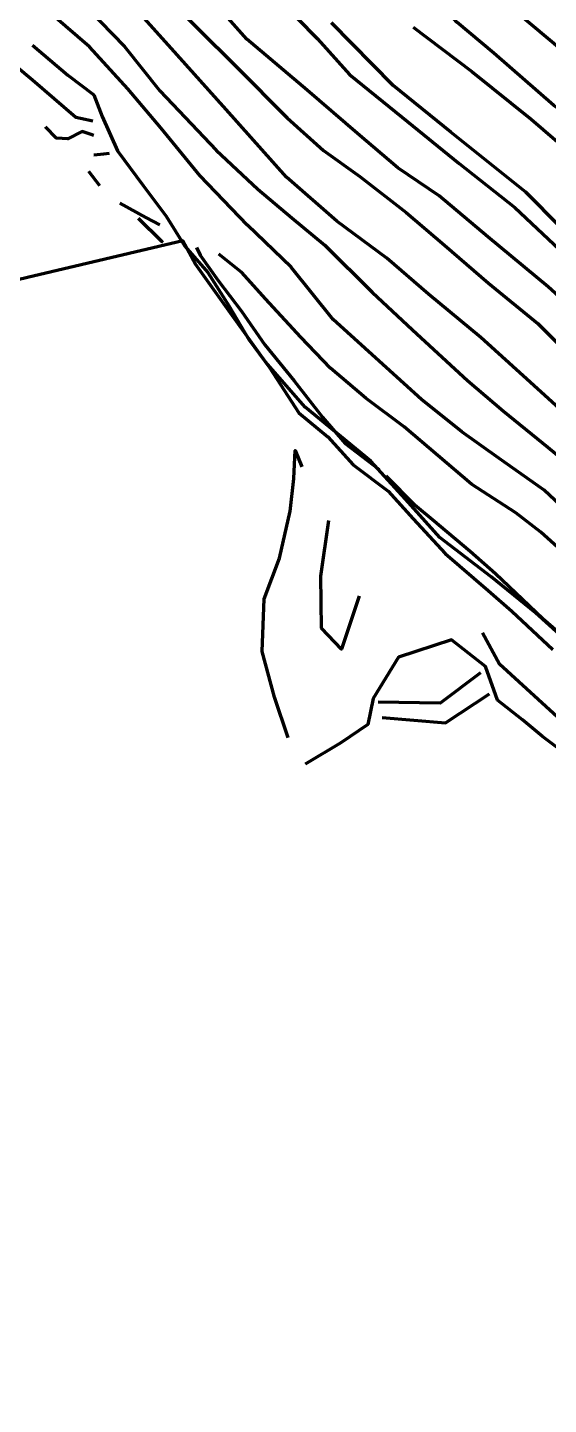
# Model space of a CAD drawing. Extents: x 334605 to 338795, y 3217454 to 3219673.
# Drawn here: x 335617.6 to 335735.9, y 3218404 to 3218716.8 of the extents above; entities that cross this region are included whole.
import ezdxf

# ---------------------------------------------------------------- set-up
doc = ezdxf.new("R2010")
doc.units = 0
doc.header["$MEASUREMENT"] = 0
doc.layers.add('CREST', color=5, linetype='Continuous', true_color=0x0000ff)
doc.layers.add('TOE', color=94, linetype='Continuous', true_color=0x00ac00)

msp = doc.modelspace()

# ---------------------------------------------------------------- linework, layer by layer
at = {"layer": 'CREST', "color": 5, "lineweight": 100, "true_color": 0x0000ff}
for points in [[(335647.909, 3218725.229, 1692.911), (335656.153, 3218716.699, 1692.905), (335665.075, 3218707.854, 1692.794), (335676.583, 3218696.286, 1692.872), (335684.796, 3218688.887, 1693.348), (335693.083, 3218682.989, 1693.403), (335703.565, 3218674.786, 1693.684), (335712.278, 3218667.36, 1693.253), (335722.302, 3218658.756, 1693.175), (335733.461, 3218649.541, 1693.191), (335742.819, 3218640.311, 1693.311)], [(335674.247, 3218723.708, 1678.811), (335683.477, 3218714.216, 1678.509), (335690.732, 3218706.115, 1678.507), (335702.697, 3218696.437, 1677.942), (335715.604, 3218685.915, 1677.874), (335728.26, 3218675.911, 1677.795), (335739.728, 3218665.2, 1677.934)], [(335631.387, 3218720.979, 1709.475), (335639.598, 3218712.484, 1709.341), (335647.628, 3218702.4, 1709.091), (335653.43, 3218696.396, 1708.123), (335660.413, 3218688.945, 1707.863), (335669.911, 3218680.051, 1707.835), (335677.65, 3218673.556, 1708.229), (335685.112, 3218667.33, 1708.307), (335695.873, 3218656.703, 1708.357), (335705.007, 3218648.121, 1708.416), (335717.563, 3218636.627, 1708.276), (335725.699, 3218629.676, 1708.429), (335735.791, 3218621.487, 1708.405), (335745.368, 3218613.49, 1708.232)], [(335728.835, 3218720.255, 1649.041), (335739.005, 3218711.634, 1648.956)], [(335705.163, 3218716.872, 1663.517), (335718.472, 3218706.81, 1663.405), (335731.953, 3218695.989, 1663.323), (335746.683, 3218683.318, 1663.185), (335759.552, 3218671.408, 1662.931), (335774.462, 3218657.417, 1663.132), (335785.822, 3218646.621, 1663.095), (335798.452, 3218636.468, 1663.116), (335819.032, 3218624.751, 1663.206), (335831.992, 3218617.614, 1663.281), (335844.003, 3218610.446, 1663.266), (335855.586, 3218602.692, 1663.309), (335867.878, 3218596.267, 1663.535), (335884.856, 3218586.168, 1663.842), (335899.232, 3218577.711, 1663.773), (335912.635, 3218570.111, 1663.898), (335925.36, 3218562.617, 1664.087), (335939.998, 3218554.832, 1663.988), (335957.765, 3218546.086, 1664.256), (335977.247, 3218538.391, 1664.502)], [(335629.63, 3218696.174, 1731.696), (335628.589, 3218696.402, 1731.946), (335618.762, 3218704.86, 1730.198), (335610.777, 3218711.467, 1729.296), (335607.477, 3218714.403, 1728.87)], [(335629.63, 3218696.174, 1731.696), (335628.589, 3218696.402, 1731.946), (335618.762, 3218704.86, 1730.198), (335610.777, 3218711.467, 1729.296), (335607.477, 3218714.403, 1728.87)], [(335629.63, 3218696.174, 1731.696), (335628.589, 3218696.402, 1731.946), (335618.762, 3218704.86, 1730.198), (335610.777, 3218711.467, 1729.296), (335607.477, 3218714.403, 1728.87)], [(335629.63, 3218696.174, 1731.696), (335628.589, 3218696.402, 1731.946), (335618.762, 3218704.86, 1730.198), (335610.777, 3218711.467, 1729.296), (335607.477, 3218714.403, 1728.87)], [(335618.727, 3218712.821, 1726.63), (335626.738, 3218705.976, 1727.452), (335632.632, 3218701.498, 1728.266), (335634.57, 3218696.577, 1730.318), (335638.058, 3218688.81, 1728.799), (335643.869, 3218680.887, 1728.85), (335649.059, 3218673.974, 1728.73)], [(335618.727, 3218712.821, 1726.63), (335626.738, 3218705.976, 1727.452), (335632.632, 3218701.498, 1728.266), (335634.57, 3218696.577, 1730.318), (335638.058, 3218688.81, 1728.799), (335643.869, 3218680.887, 1728.85), (335649.059, 3218673.974, 1728.73), (335653.369, 3218667.151, 1727.597), (335658.53, 3218661.121, 1727.327), (335663.392, 3218653.486, 1727.318), (335667.859, 3218645.934, 1727.231)], [(335618.727, 3218712.821, 1726.63), (335626.738, 3218705.976, 1727.452), (335632.632, 3218701.498, 1728.266), (335634.57, 3218696.577, 1730.318), (335638.058, 3218688.81, 1728.799), (335643.869, 3218680.887, 1728.85), (335649.059, 3218673.974, 1728.73)], [(335618.727, 3218712.821, 1726.63), (335626.738, 3218705.976, 1727.452), (335632.632, 3218701.498, 1728.266), (335634.57, 3218696.577, 1730.318), (335638.058, 3218688.81, 1728.799), (335643.869, 3218680.887, 1728.85), (335649.059, 3218673.974, 1728.73), (335653.369, 3218667.151, 1727.597), (335658.53, 3218661.121, 1727.327), (335663.392, 3218653.486, 1727.318), (335667.859, 3218645.934, 1727.231)], [(335618.727, 3218712.821, 1726.63), (335626.738, 3218705.976, 1727.452), (335632.632, 3218701.498, 1728.266), (335634.57, 3218696.577, 1730.318), (335638.058, 3218688.81, 1728.799), (335643.869, 3218680.887, 1728.85), (335649.059, 3218673.974, 1728.73)], [(335618.727, 3218712.821, 1726.63), (335626.738, 3218705.976, 1727.452), (335632.632, 3218701.498, 1728.266), (335634.57, 3218696.577, 1730.318), (335638.058, 3218688.81, 1728.799), (335643.869, 3218680.887, 1728.85), (335649.059, 3218673.974, 1728.73), (335653.369, 3218667.151, 1727.597), (335658.53, 3218661.121, 1727.327), (335663.392, 3218653.486, 1727.318), (335667.859, 3218645.934, 1727.231)], [(335618.727, 3218712.821, 1726.63), (335626.738, 3218705.976, 1727.452), (335632.632, 3218701.498, 1728.266), (335634.57, 3218696.577, 1730.318), (335638.058, 3218688.81, 1728.799), (335643.869, 3218680.887, 1728.85), (335649.059, 3218673.974, 1728.73)], [(335618.727, 3218712.821, 1726.63), (335626.738, 3218705.976, 1727.452), (335632.632, 3218701.498, 1728.266), (335634.57, 3218696.577, 1730.318), (335638.058, 3218688.81, 1728.799), (335643.869, 3218680.887, 1728.85), (335649.059, 3218673.974, 1728.73), (335653.369, 3218667.151, 1727.597), (335658.53, 3218661.121, 1727.327), (335663.392, 3218653.486, 1727.318), (335667.859, 3218645.934, 1727.231)], [(335632.421, 3218695.562, 1731.025), (335629.63, 3218696.174, 1731.696)], [(335632.421, 3218695.562, 1731.025), (335629.63, 3218696.174, 1731.696)], [(335632.421, 3218695.562, 1731.025), (335629.63, 3218696.174, 1731.696)], [(335632.421, 3218695.562, 1731.025), (335629.63, 3218696.174, 1731.696)], [(335642.718, 3218673.491, 1728.9), (335648.067, 3218668.25, 1729.94)], [(335642.718, 3218673.491, 1728.9), (335648.067, 3218668.25, 1729.94)], [(335642.718, 3218673.491, 1728.9), (335648.067, 3218668.25, 1729.94)], [(335642.718, 3218673.491, 1728.9), (335648.067, 3218668.25, 1729.94)], [(335738.439, 3218578.911, 1728.944), (335732.971, 3218583.861, 1728.944), (335722.916, 3218591.986, 1729.753), (335711.224, 3218600.975, 1730.468), (335703.416, 3218609.641, 1729.148), (335695.608, 3218618.308, 1727.827), (335680.633, 3218630.575, 1728.234), (335671.656, 3218640.831, 1728.56), (335663.705, 3218651.948, 1728.853), (335655.754, 3218663.066, 1729.145), (335652.909, 3218668.379, 1729.856), (335635.27, 3218664.185, 1730.188), (335617.631, 3218659.991, 1730.521), (335599.992, 3218655.797, 1730.853)], [(335738.439, 3218578.911, 1728.944), (335732.971, 3218583.861, 1728.944), (335722.916, 3218591.986, 1729.753), (335711.224, 3218600.975, 1730.468), (335703.416, 3218609.641, 1729.148), (335695.608, 3218618.308, 1727.827), (335680.633, 3218630.575, 1728.234), (335671.656, 3218640.831, 1728.56), (335663.705, 3218651.948, 1728.853), (335655.754, 3218663.066, 1729.145), (335652.909, 3218668.379, 1729.856), (335635.27, 3218664.185, 1730.188), (335617.631, 3218659.991, 1730.521), (335599.992, 3218655.797, 1730.853)], [(335648.067, 3218668.25, 1729.94), (335648.316, 3218668.007, 1729.988)], [(335648.067, 3218668.25, 1729.94), (335648.316, 3218668.007, 1729.988)], [(335648.067, 3218668.25, 1729.94), (335648.316, 3218668.007, 1729.988)], [(335648.067, 3218668.25, 1729.94), (335648.316, 3218668.007, 1729.988)], [(335653.369, 3218667.151, 1727.597), (335658.53, 3218661.121, 1727.327), (335663.392, 3218653.486, 1727.318), (335667.859, 3218645.934, 1727.231)], [(335653.369, 3218667.151, 1727.597), (335658.53, 3218661.121, 1727.327), (335663.392, 3218653.486, 1727.318), (335667.859, 3218645.934, 1727.231)], [(335653.369, 3218667.151, 1727.597), (335658.53, 3218661.121, 1727.327), (335663.392, 3218653.486, 1727.318), (335667.859, 3218645.934, 1727.231)], [(335653.369, 3218667.151, 1727.597), (335658.53, 3218661.121, 1727.327), (335663.392, 3218653.486, 1727.318), (335667.859, 3218645.934, 1727.231)], [(335742.561, 3218594.605, 1723.843), (335734.15, 3218602.173, 1723.819), (335728.489, 3218606.591, 1724.113), (335718.434, 3218613.053, 1724.086), (335703.153, 3218626.123, 1723.886), (335694.447, 3218632.593, 1723.804), (335686.449, 3218639.418, 1723.974), (335679.667, 3218646.425, 1724.446), (335671.639, 3218655.144, 1725.547), (335666.276, 3218661.132, 1726.18), (335661.028, 3218665.313, 1726.426)], [(335667.859, 3218645.934, 1727.231), (335672.563, 3218639.552, 1728.365), (335679.25, 3218629.301, 1728.789), (335685.797, 3218623.844, 1728.653), (335691.573, 3218617.447, 1728.654), (335699.517, 3218611.441, 1728.707), (335705.215, 3218605.223, 1728.357), (335712.427, 3218597.349, 1730.144), (335722.2, 3218588.9, 1729.142), (335727.63, 3218584.22, 1729.158)], [(335667.859, 3218645.934, 1727.231), (335672.563, 3218639.552, 1728.365), (335679.25, 3218629.301, 1728.789), (335685.797, 3218623.844, 1728.653), (335691.573, 3218617.447, 1728.654), (335699.517, 3218611.441, 1728.707), (335705.215, 3218605.223, 1728.357), (335712.427, 3218597.349, 1730.144), (335722.2, 3218588.9, 1729.142), (335727.63, 3218584.22, 1729.158)], [(335667.859, 3218645.934, 1727.231), (335672.563, 3218639.552, 1728.365), (335679.25, 3218629.301, 1728.789), (335685.797, 3218623.844, 1728.653), (335691.573, 3218617.447, 1728.654), (335699.517, 3218611.441, 1728.707), (335705.215, 3218605.223, 1728.357), (335712.427, 3218597.349, 1730.144), (335722.2, 3218588.9, 1729.142), (335727.63, 3218584.22, 1729.158)], [(335667.859, 3218645.934, 1727.231), (335672.563, 3218639.552, 1728.365), (335679.25, 3218629.301, 1728.789), (335685.797, 3218623.844, 1728.653), (335691.573, 3218617.447, 1728.654), (335699.517, 3218611.441, 1728.707), (335705.215, 3218605.223, 1728.357), (335712.427, 3218597.349, 1730.144), (335722.2, 3218588.9, 1729.142), (335727.63, 3218584.22, 1729.158)], [(335676.82, 3218555.426, 1738.437), (335673.712, 3218564.709, 1735.373), (335670.867, 3218575.028, 1734.819), (335671.333, 3218586.995, 1732.923), (335674.857, 3218596.29, 1731.81), (335677.223, 3218606.911, 1731.343), (335678.113, 3218614.342, 1730.872), (335678.353, 3218620.685, 1729.713), (335679.869, 3218617.038, 1729.296)], [(335676.82, 3218555.426, 1738.437), (335673.712, 3218564.709, 1735.373), (335670.867, 3218575.028, 1734.819), (335671.333, 3218586.995, 1732.923), (335674.857, 3218596.29, 1731.81), (335677.223, 3218606.911, 1731.343), (335678.113, 3218614.342, 1730.872), (335678.353, 3218620.685, 1729.713), (335679.869, 3218617.038, 1729.296)], [(335676.82, 3218555.426, 1738.437), (335673.712, 3218564.709, 1735.373), (335670.867, 3218575.028, 1734.819), (335671.333, 3218586.995, 1732.923), (335674.857, 3218596.29, 1731.81), (335677.223, 3218606.911, 1731.343), (335678.113, 3218614.342, 1730.872), (335678.353, 3218620.685, 1729.713), (335679.869, 3218617.038, 1729.296)], [(335676.82, 3218555.426, 1738.437), (335673.712, 3218564.709, 1735.373), (335670.867, 3218575.028, 1734.819), (335671.333, 3218586.995, 1732.923), (335674.857, 3218596.29, 1731.81), (335677.223, 3218606.911, 1731.343), (335678.113, 3218614.342, 1730.872), (335678.353, 3218620.685, 1729.713), (335679.869, 3218617.038, 1729.296)], [(335727.63, 3218584.22, 1729.158), (335736.939, 3218575.536, 1727.837)], [(335727.63, 3218584.22, 1729.158), (335736.939, 3218575.536, 1727.837)], [(335727.63, 3218584.22, 1729.158), (335736.939, 3218575.536, 1727.837)], [(335727.63, 3218584.22, 1729.158), (335736.939, 3218575.536, 1727.837)], [(335744.837, 3218548.053, 1736.102), (335734.566, 3218555.777, 1737.11), (335730.001, 3218559.547, 1737.364), (335724.319, 3218563.982, 1737.296), (335721.595, 3218571.651, 1734.61), (335713.912, 3218577.721, 1733.764), (335701.853, 3218573.749, 1735.794), (335696.072, 3218564.388, 1735.529), (335694.913, 3218558.477, 1737.274), (335688.76, 3218554.305, 1738.47), (335680.693, 3218549.458, 1739.968)], [(335744.837, 3218548.053, 1736.102), (335734.566, 3218555.777, 1737.11), (335730.001, 3218559.547, 1737.364), (335724.319, 3218563.982, 1737.296), (335721.595, 3218571.651, 1734.61), (335713.912, 3218577.721, 1733.764), (335701.853, 3218573.749, 1735.794), (335696.072, 3218564.388, 1735.529), (335694.913, 3218558.477, 1737.274), (335688.76, 3218554.305, 1738.47), (335680.693, 3218549.458, 1739.968)], [(335744.837, 3218548.053, 1736.102), (335734.566, 3218555.777, 1737.11), (335730.001, 3218559.547, 1737.364), (335724.319, 3218563.982, 1737.296), (335721.595, 3218571.651, 1734.61), (335713.912, 3218577.721, 1733.764), (335701.853, 3218573.749, 1735.794), (335696.072, 3218564.388, 1735.529), (335694.913, 3218558.477, 1737.274), (335688.76, 3218554.305, 1738.47), (335680.693, 3218549.458, 1739.968)], [(335744.837, 3218548.053, 1736.102), (335734.566, 3218555.777, 1737.11), (335730.001, 3218559.547, 1737.364), (335724.319, 3218563.982, 1737.296), (335721.595, 3218571.651, 1734.61), (335713.912, 3218577.721, 1733.764), (335701.853, 3218573.749, 1735.794), (335696.072, 3218564.388, 1735.529), (335694.913, 3218558.477, 1737.274), (335688.76, 3218554.305, 1738.47), (335680.693, 3218549.458, 1739.968)], [(335701.853, 3218573.749, 1735.794), (335696.072, 3218564.388, 1735.529)], [(335701.853, 3218573.749, 1735.794), (335696.072, 3218564.388, 1735.529)], [(335701.853, 3218573.749, 1735.794), (335696.072, 3218564.388, 1735.529)], [(335701.853, 3218573.749, 1735.794), (335696.072, 3218564.388, 1735.529)], [(335698.112, 3218560.047, 1737.771), (335712.54, 3218558.82, 1737.576), (335722.522, 3218565.467, 1737.593)], [(335698.112, 3218560.047, 1737.771), (335712.54, 3218558.82, 1737.576), (335722.522, 3218565.467, 1737.593)], [(335698.112, 3218560.047, 1737.771), (335712.54, 3218558.82, 1737.576), (335722.522, 3218565.467, 1737.593)], [(335698.112, 3218560.047, 1737.771), (335712.54, 3218558.82, 1737.576), (335722.522, 3218565.467, 1737.593)]]:
    msp.add_polyline3d(points, dxfattribs=at)
at = {"layer": 'TOE', "color": 94, "lineweight": 100, "true_color": 0x00ac00}
for points in [[(335775.218, 3218667.284, 1649.663), (335766.249, 3218674.543, 1649.982), (335756.506, 3218684.139, 1649.679), (335747.594, 3218691.74, 1649.483), (335737.114, 3218699.102, 1649.552), (335723.532, 3218710.982, 1649.152), (335715.09, 3218718.011, 1649.985), (335707.088, 3218727.047, 1649.228), (335701.458, 3218733.725, 1649.215), (335694.51, 3218739.348, 1649.395), (335687.237, 3218746.335, 1649.551), (335679.201, 3218755.213, 1649.083), (335673.558, 3218762.64, 1648.924), (335668.204, 3218768.004, 1648.583), (335658.764, 3218779.271, 1648.384), (335651.202, 3218788.934, 1648.258), (335642.906, 3218796.137, 1648.524), (335628.613, 3218806.072, 1648.816), (335610.961, 3218821.415, 1648.355), (335598.438, 3218830.811, 1649.199), (335578.367, 3218849.007, 1649.358)], [(335744.831, 3218624.379, 1693.639), (335730.13, 3218637.679, 1693.426), (335720.57, 3218646.375, 1693.367), (335708.69, 3218656.229, 1693.241), (335699.18, 3218664.422, 1693.508), (335687.866, 3218672.841, 1693.598), (335676.407, 3218682.779, 1693.455), (335662.693, 3218698.193, 1693.146), (335649.654, 3218712.814, 1693.174), (335638.595, 3218725.128, 1693.274)], [(335747.956, 3218646.926, 1678.132), (335735.853, 3218657.891, 1678.016), (335722.122, 3218669.288, 1677.966), (335711.11, 3218678.589, 1677.984), (335701.668, 3218684.93, 1677.927), (335692.553, 3218692.728, 1677.631), (335681.089, 3218702.593, 1678.363), (335667.43, 3218714.187, 1678.112), (335659.44, 3218723.159, 1678.819)], [(335744.454, 3218602.791, 1708.527), (335734.924, 3218611.67, 1708.442), (335724.674, 3218618.993, 1708.716), (335716.231, 3218624.974, 1708.958), (335707.041, 3218632.315, 1709.073), (335687.041, 3218650.494, 1708.798), (335677.463, 3218662.383, 1708.384), (335667.537, 3218671.888, 1707.923), (335656.703, 3218683.174, 1708.142), (335647.913, 3218694.052, 1708.729), (335640.361, 3218702.84, 1709.286), (335631.669, 3218712.384, 1709.333), (335620.751, 3218721.792, 1709.523)], [(335968.969, 3218521.126, 1665.569), (335953.272, 3218527.8, 1665.507), (335939.064, 3218534.546, 1665.202), (335921.184, 3218544.728, 1664.98), (335908.524, 3218552.435, 1664.813), (335895.534, 3218561.001, 1664.313), (335876.637, 3218572.519, 1664.163), (335865.972, 3218579.125, 1664.053), (335854.566, 3218587.057, 1664.311), (335844.083, 3218593.596, 1664.423), (335832.196, 3218600.068, 1664.089), (335817.054, 3218608.776, 1664.513), (335801.016, 3218619.192, 1664.364), (335785.013, 3218629.474, 1664.661), (335771.647, 3218641.899, 1664.418), (335761.064, 3218651.641, 1664.046), (335750.775, 3218661.435, 1663.714), (335738.631, 3218671.446, 1664.058), (335730.751, 3218679.368, 1664.269), (335713.761, 3218693.046, 1664.139), (335700.628, 3218703.643, 1663.961), (335686.627, 3218717.882, 1663.467)], [(335632.054, 3218692.503, 1729.361), (335630.054, 3218693.194, 1730.346), (335626.786, 3218691.511, 1728.964), (335624.172, 3218691.697, 1728.607), (335621.658, 3218694.27, 1728.268)], [(335632.054, 3218692.503, 1729.361), (335630.054, 3218693.194, 1730.346), (335626.786, 3218691.511, 1728.964), (335624.172, 3218691.697, 1728.607), (335621.658, 3218694.27, 1728.268)], [(335632.054, 3218692.503, 1729.361), (335630.054, 3218693.194, 1730.346), (335626.786, 3218691.511, 1728.964), (335624.172, 3218691.697, 1728.607), (335621.658, 3218694.27, 1728.268)], [(335632.054, 3218692.503, 1729.361), (335630.054, 3218693.194, 1730.346), (335626.786, 3218691.511, 1728.964), (335624.172, 3218691.697, 1728.607), (335621.658, 3218694.27, 1728.268)], [(335632.653, 3218692.296, 1729.066), (335632.054, 3218692.503, 1729.361)], [(335632.653, 3218692.296, 1729.066), (335632.054, 3218692.503, 1729.361)], [(335632.653, 3218692.296, 1729.066), (335632.054, 3218692.503, 1729.361)], [(335632.653, 3218692.296, 1729.066), (335632.054, 3218692.503, 1729.361)], [(335634.954, 3218688.11, 1729.048), (335636.245, 3218688.25, 1728.936)], [(335634.954, 3218688.11, 1729.048), (335636.245, 3218688.25, 1728.936)], [(335634.954, 3218688.11, 1729.048), (335636.245, 3218688.25, 1728.936)], [(335634.954, 3218688.11, 1729.048), (335636.245, 3218688.25, 1728.936)], [(335632.694, 3218687.865, 1729.244), (335634.954, 3218688.11, 1729.048)], [(335632.694, 3218687.865, 1729.244), (335634.954, 3218688.11, 1729.048)], [(335632.694, 3218687.865, 1729.244), (335634.954, 3218688.11, 1729.048)], [(335632.694, 3218687.865, 1729.244), (335634.954, 3218688.11, 1729.048)], [(335634.034, 3218680.819, 1729.925), (335631.497, 3218684.078, 1729.531)], [(335634.034, 3218680.819, 1729.925), (335631.497, 3218684.078, 1729.531)], [(335634.034, 3218680.819, 1729.925), (335631.497, 3218684.078, 1729.531)], [(335634.034, 3218680.819, 1729.925), (335631.497, 3218684.078, 1729.531)], [(335644.488, 3218673.671, 1728.653), (335638.559, 3218676.873, 1729.146)], [(335644.488, 3218673.671, 1728.653), (335638.559, 3218676.873, 1729.146)], [(335644.488, 3218673.671, 1728.653), (335638.559, 3218676.873, 1729.146)], [(335644.488, 3218673.671, 1728.653), (335638.559, 3218676.873, 1729.146)], [(335647.649, 3218671.964, 1728.39), (335644.488, 3218673.671, 1728.653)], [(335647.649, 3218671.964, 1728.39), (335644.488, 3218673.671, 1728.653)], [(335647.649, 3218671.964, 1728.39), (335644.488, 3218673.671, 1728.653)], [(335647.649, 3218671.964, 1728.39), (335644.488, 3218673.671, 1728.653)], [(335656.018, 3218666.804, 1727.307), (335656.814, 3218665.097, 1727.259), (335660.93, 3218659.301, 1726.559), (335666.225, 3218652.374, 1725.566), (335671.535, 3218644.745, 1725.013), (335678.188, 3218636.561, 1724.576), (335684.578, 3218628.279, 1724.419), (335689.752, 3218622.279, 1724.717), (335697.457, 3218616.406, 1724.651)], [(335656.018, 3218666.804, 1727.307), (335656.814, 3218665.097, 1727.259), (335660.93, 3218659.301, 1726.559), (335666.225, 3218652.374, 1725.566), (335671.535, 3218644.745, 1725.013), (335678.188, 3218636.561, 1724.576), (335684.578, 3218628.279, 1724.419), (335689.752, 3218622.279, 1724.717), (335697.457, 3218616.406, 1724.651)], [(335656.018, 3218666.804, 1727.307), (335656.814, 3218665.097, 1727.259), (335660.93, 3218659.301, 1726.559), (335666.225, 3218652.374, 1725.566), (335671.535, 3218644.745, 1725.013), (335678.188, 3218636.561, 1724.576), (335684.578, 3218628.279, 1724.419), (335689.752, 3218622.279, 1724.717), (335697.457, 3218616.406, 1724.651)], [(335656.018, 3218666.804, 1727.307), (335656.814, 3218665.097, 1727.259), (335660.93, 3218659.301, 1726.559), (335666.225, 3218652.374, 1725.566), (335671.535, 3218644.745, 1725.013), (335678.188, 3218636.561, 1724.576), (335684.578, 3218628.279, 1724.419), (335689.752, 3218622.279, 1724.717), (335697.457, 3218616.406, 1724.651)], [(335741.474, 3218576.529, 1723.736), (335734.636, 3218582.461, 1723.967), (335723.856, 3218592.72, 1723.952), (335718.108, 3218597.792, 1724.328), (335709.596, 3218604.953, 1724.287), (335705.571, 3218608.317, 1724.266), (335699.056, 3218614.92, 1724.254)], [(335741.474, 3218576.529, 1723.736), (335734.636, 3218582.461, 1723.967), (335723.856, 3218592.72, 1723.952), (335718.108, 3218597.792, 1724.328), (335709.596, 3218604.953, 1724.287), (335705.571, 3218608.317, 1724.266), (335699.056, 3218614.92, 1724.254)], [(335741.474, 3218576.529, 1723.736), (335734.636, 3218582.461, 1723.967), (335723.856, 3218592.72, 1723.952), (335718.108, 3218597.792, 1724.328), (335709.596, 3218604.953, 1724.287), (335705.571, 3218608.317, 1724.266), (335699.056, 3218614.92, 1724.254)], [(335741.474, 3218576.529, 1723.736), (335734.636, 3218582.461, 1723.967), (335723.856, 3218592.72, 1723.952), (335718.108, 3218597.792, 1724.328), (335709.596, 3218604.953, 1724.287), (335705.571, 3218608.317, 1724.266), (335699.056, 3218614.92, 1724.254)], [(335692.888, 3218587.631, 1726.603), (335688.891, 3218575.553, 1727.333), (335684.393, 3218580.36, 1726.865), (335684.236, 3218592.133, 1726.997), (335686.007, 3218604.777, 1727.14)], [(335692.888, 3218587.631, 1726.603), (335688.891, 3218575.553, 1727.333), (335684.393, 3218580.36, 1726.865), (335684.236, 3218592.133, 1726.997), (335686.007, 3218604.777, 1727.14)], [(335692.888, 3218587.631, 1726.603), (335688.891, 3218575.553, 1727.333), (335684.393, 3218580.36, 1726.865), (335684.236, 3218592.133, 1726.997), (335686.007, 3218604.777, 1727.14)], [(335692.888, 3218587.631, 1726.603), (335688.891, 3218575.553, 1727.333), (335684.393, 3218580.36, 1726.865), (335684.236, 3218592.133, 1726.997), (335686.007, 3218604.777, 1727.14)], [(335956.629, 3218403.995, 1727.757), (335935.373, 3218416.468, 1727.609), (335903.282, 3218439.928, 1727.716), (335885.716, 3218452.2, 1727.598), (335868.491, 3218467.354, 1727.667), (335849.072, 3218477.852, 1728.439), (335842.548, 3218483.534, 1727.79), (335814.546, 3218501.865, 1728.749), (335786.679, 3218515.458, 1729.078), (335767.55, 3218533.443, 1729.208), (335757.424, 3218544.017, 1729.859), (335739.712, 3218558.566, 1729.778), (335724.774, 3218572.21, 1729.136), (335720.917, 3218579.327, 1729.206)], [(335956.629, 3218403.995, 1727.757), (335935.373, 3218416.468, 1727.609), (335903.282, 3218439.928, 1727.716), (335885.716, 3218452.2, 1727.598), (335868.491, 3218467.354, 1727.667), (335849.072, 3218477.852, 1728.439), (335842.548, 3218483.534, 1727.79), (335814.546, 3218501.865, 1728.749), (335786.679, 3218515.458, 1729.078), (335767.55, 3218533.443, 1729.208), (335757.424, 3218544.017, 1729.859), (335739.712, 3218558.566, 1729.778), (335724.774, 3218572.21, 1729.136), (335720.917, 3218579.327, 1729.206)], [(335956.629, 3218403.995, 1727.757), (335935.373, 3218416.468, 1727.609), (335903.282, 3218439.928, 1727.716), (335885.716, 3218452.2, 1727.598), (335868.491, 3218467.354, 1727.667), (335849.072, 3218477.852, 1728.439), (335842.548, 3218483.534, 1727.79), (335814.546, 3218501.865, 1728.749), (335786.679, 3218515.458, 1729.078), (335767.55, 3218533.443, 1729.208), (335757.424, 3218544.017, 1729.859), (335739.712, 3218558.566, 1729.778), (335724.774, 3218572.21, 1729.136), (335720.917, 3218579.327, 1729.206)], [(335956.629, 3218403.995, 1727.757), (335935.373, 3218416.468, 1727.609), (335903.282, 3218439.928, 1727.716), (335885.716, 3218452.2, 1727.598), (335868.491, 3218467.354, 1727.667), (335849.072, 3218477.852, 1728.439), (335842.548, 3218483.534, 1727.79), (335814.546, 3218501.865, 1728.749), (335786.679, 3218515.458, 1729.078), (335767.55, 3218533.443, 1729.208), (335757.424, 3218544.017, 1729.859), (335739.712, 3218558.566, 1729.778), (335724.774, 3218572.21, 1729.136), (335720.917, 3218579.327, 1729.206)], [(335720.472, 3218570.182, 1734.683), (335711.312, 3218563.286, 1735.659), (335697.2, 3218563.543, 1735.488)], [(335720.472, 3218570.182, 1734.683), (335711.312, 3218563.286, 1735.659), (335697.2, 3218563.543, 1735.488)], [(335720.472, 3218570.182, 1734.683), (335711.312, 3218563.286, 1735.659), (335697.2, 3218563.543, 1735.488)], [(335720.472, 3218570.182, 1734.683), (335711.312, 3218563.286, 1735.659), (335697.2, 3218563.543, 1735.488)]]:
    msp.add_polyline3d(points, dxfattribs=at)

doc.saveas('drawing.dxf')
